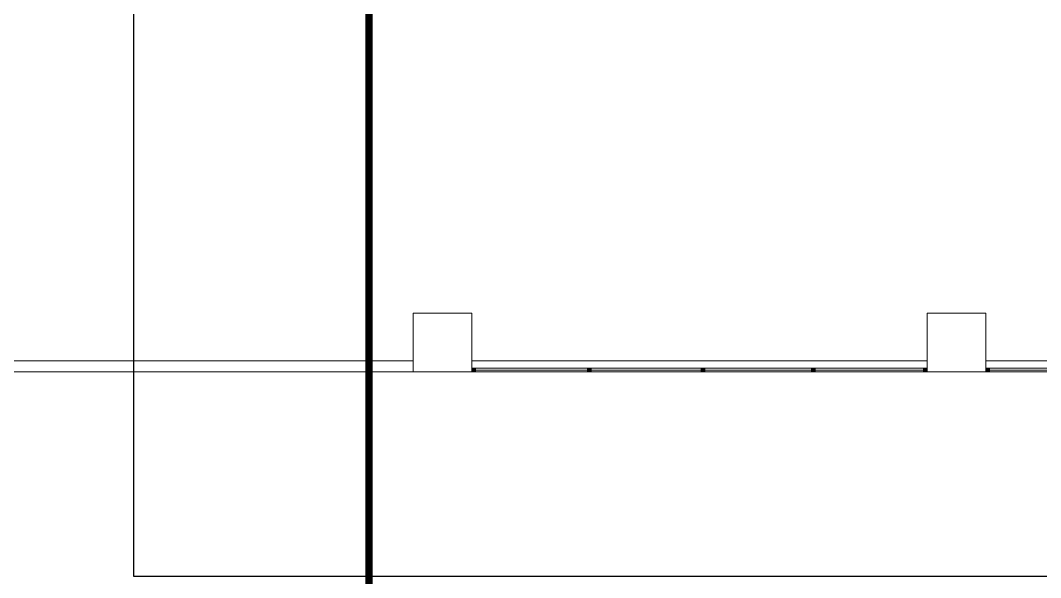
# Model space of a CAD drawing. Header units: metres. Extents: x -19121 to 152404, y -12107 to 46241.
# Drawn here: x 91905 to 93295, y 520 to 1278 of the extents above; entities that cross this region are included whole.
import ezdxf

# ---------------------------------------------------------------- set-up
doc = ezdxf.new("R2010")
doc.units = ezdxf.units.M
doc.header["$LTSCALE"] = 50
doc.header["$MEASUREMENT"] = 0
doc.linetypes.add('DOT2', pattern=[0.125, 0, -0.125])
doc.layers.get('0').update_dxf_attribs({"color": 9, "lineweight": 9})
for name, color, linetype, lineweight in [('00', 9, 'Continuous', 9), ('01', 9, 'Continuous', 9), ('06D', 9, 'Continuous', 9), ('10', 9, 'Continuous', 9), ('15', 9, 'Continuous', 9), ('20', 9, 'DOT2', 9), ('E-MODÜL HATTI', 6, 'Continuous', 30)]:
    doc.layers.add(name, color=color, linetype=linetype, lineweight=lineweight)

# ---------------------------------------------------------------- blocks, each defined once
blk = doc.blocks.new('p-kolon_80x80')
blk.add_lwpolyline([(-40, -40), (40, -40), (40, 40), (-40, 40)], close=True)
blk = doc.blocks.new('1.Bod.Ara.Sitatik Elk')
at = {"layer": '01'}
for p in [(8480, -7790), (9180, -7790)]:
    blk.add_blockref('p-kolon_80x80', p, dxfattribs=at)
blk = doc.blocks.new('prf-10x10')
blk.add_lwpolyline([(-5, -5), (5, -5), (5, 5), (-5, 5)], close=True)
at = {"color": 255}
blk.add_solid([(-5, -5), (5, -5), (-5, 5), (5, 5)], dxfattribs=at)
at = {"layer": '10'}
blk.add_point((0, 0), dxfattribs=at)
blk = doc.blocks.new('p-dog-ser-620')
at = {"layer": '06D'}
for points in [[(-620, 5), (-5, 5)], [(-620, 0), (-5, 0)]]:
    blk.add_lwpolyline(points, dxfattribs=at)
at = {"layer": '15'}
blk.add_lwpolyline([(-620, 2.5), (-5, 2.5)], dxfattribs=at)
at = {"layer": '10', "xscale": 0.5, "yscale": 0.5, "rotation": 90}
for p in [(-617.5, 2.5), (-460, 2.5), (-305, 2.5), (-155, 2.5), (-2.5, 2.5)]:
    blk.add_blockref('prf-10x10', p, dxfattribs=at)
blk = doc.blocks.new('1.Bod.Ara.Mimari Elk')
at = {"layer": '00'}
blk.add_lwpolyline([(7605, -7815), (8440, -7815), (8440, -7830), (7605, -7830)], close=True, dxfattribs=at)
at = {"layer": '06D'}
for points in [[(8520, -7815), (9140, -7815)], [(9220, -7815), (9840, -7815)]]:
    blk.add_lwpolyline(points, dxfattribs=at)
at = {"layer": '20', "ltscale": 2, "const_width": 10}
blk.add_lwpolyline([(8380, -5050), (8380, -8690), (12080, -8690), (12080, -6110), (9520, -6110), (9520, -5050)], close=True, dxfattribs=at)
at = {"layer": '10'}
for p in [(9140, -7830), (9840, -7830)]:
    blk.add_blockref('p-dog-ser-620', p, dxfattribs=at)

msp = doc.modelspace()

# ---------------------------------------------------------------- linework, layer by layer
at = {"layer": 'E-MODÜL HATTI', "ltscale": 50}
for p, q in [((92059.6, 521.7), (92059.6, 4330.2)), ((95776.3, 521.7), (92059.6, 521.7))]:
    msp.add_line(p, q, dxfattribs=at)

# ---------------------------------------------------------------- block references
for name in ['1.Bod.Ara.Mimari Elk', '1.Bod.Ara.Sitatik Elk']:
    msp.add_blockref(name, (84000, 8630))

doc.saveas('drawing.dxf')
